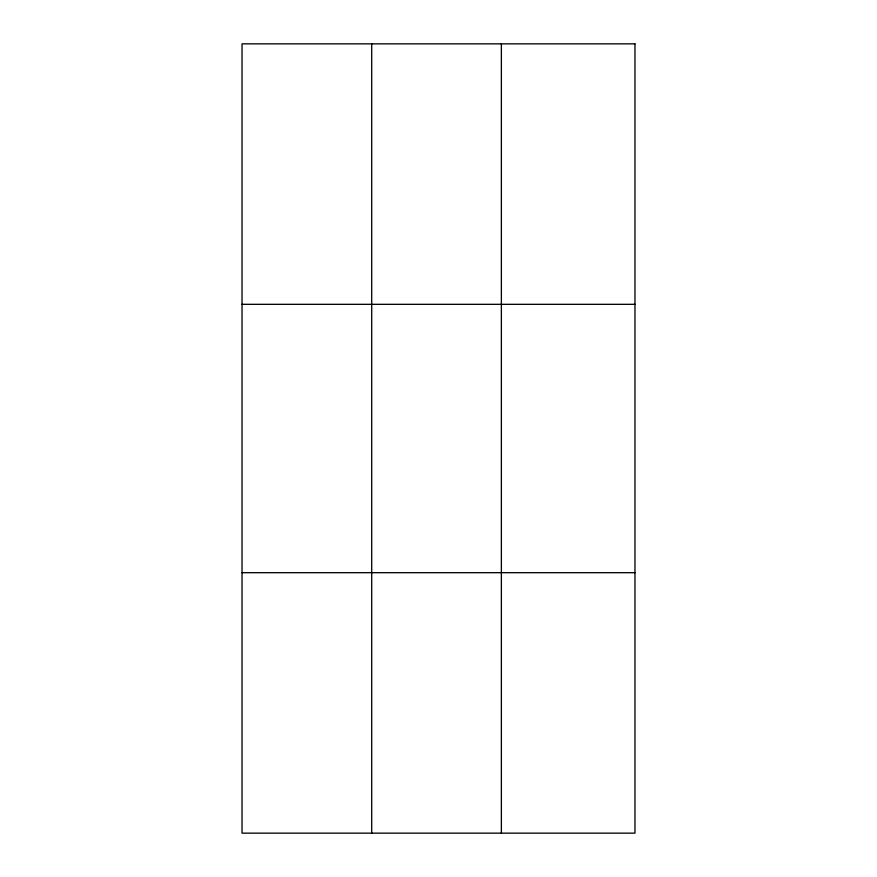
<?xml version="1.0" encoding="UTF-8"?>
<svg xmlns="http://www.w3.org/2000/svg" width="877" height="877" viewBox="0 0 877 877"><rect width="100%" height="100%" fill="white"/><g stroke="black" fill="none" stroke-linecap="round" stroke-linejoin="round"><path stroke-width="1.32" d="M371.705 43.85L371.705 833.15M501.37 43.85L501.37 833.15M242.03 304.319L634.97 304.319M242.03 572.681L634.97 572.681M634.97 43.85L634.97 833.15L242.03 833.15L242.03 43.85L634.97 43.85"/></g></svg>
